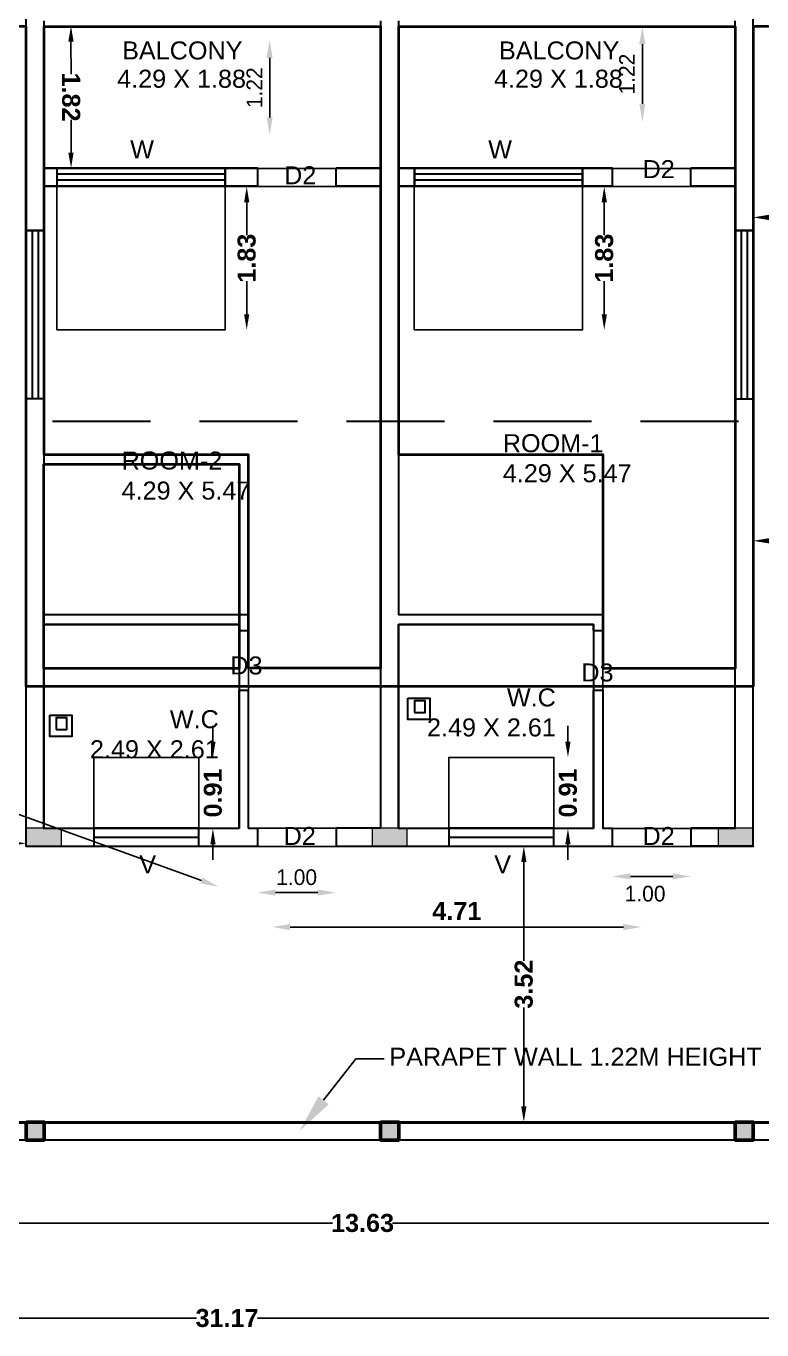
# Model space of a CAD drawing. Header units: metres. Extents: x 515 to 706, y -4 to 163.
# Drawn here: x 618.45 to 627.84, y 91.15 to 107.79 of the extents above; entities that cross this region are included whole.
import ezdxf
from ezdxf import colors
from ezdxf.entities.mleader import LeaderData, LeaderLine
from ezdxf.math import Vec2, Vec3

# ---------------------------------------------------------------- set-up
doc = ezdxf.new("R2010")
doc.units = ezdxf.units.M
doc.header["$MEASUREMENT"] = 0
doc.linetypes.add('DASHED2', pattern=[0.375, 0.25, -0.125])
doc.linetypes.add('PHANTOM2', pattern=[1.25, 0.625, -0.125, 0.125, -0.125, 0.125, -0.125])
for name, color, linetype, lineweight in [('BLK_1_FLR_2_ EXIT_WIDTH_ DOOR', 7, 'Continuous', 30), ('BLK_1_FLR_2_BLT_UP_AREA', 140, 'Continuous', 30), ('BLK_1_FLR_2_CARPET_AREA', 22, 'Continuous', 30), ('BLK_1_FLR_2_WASH', 4, 'Continuous', 30), ('BLK_1_FLR_2_WATER_CLOSET', 4, 'Continuous', 30)]:
    doc.layers.add(name, color=color, linetype=linetype, lineweight=lineweight)
for name, color, linetype in [('BLK_1_FLR_2_BALCONY_1', 5, 'Continuous'), ('BLK_1_FLR_2_BALCONY_2', 5, 'Continuous'), ('BLK_1_FLR_2_REGULAR_ROOM_2', 3, 'Continuous'), ('BLK_1_FLR_2_REGULAR_ROOM_3', 3, 'Continuous'), ('BLK_1_FLR_2_ROOM_2_LIGHT_VENTILATION_1', 3, 'Continuous'), ('BLK_1_FLR_2_ROOM_3_LIGHT_VENTILATION_1', 3, 'Continuous'), ('BLK_1_FLR_2_VERANDAH', 5, 'Continuous'), ('DIST_EXIT', 7, 'Continuous'), ('TOILET_VENTILATION', 6, 'Continuous')]:
    doc.layers.add(name, color=color, linetype=linetype)
doc.styles.add('ARIAL', font='arialbd.ttf', dxfattribs={"height": 0.23})
doc.styles.add('PDF Swiss721BT-RomanCondensed', font='arial.ttf')
doc.styles.add('working', font='arialbd.ttf', dxfattribs={"height": 0.23})
doc.dimstyles.new('new model', dxfattribs={"dimtxt": 0.23, "dimasz": 0.2, "dimexe": 0.1, "dimexo": 0.1, "dimgap": 0, "dimtad": 0, "dimzin": 1, "dimdsep": 46, "dimtxsty": 'working', "dimcen": 0.09, "dimse1": 1, "dimse2": 1, "dimclrd": 256, "dimclrt": 256, "dimadec": 1, "dimazin": 0, "dimtfac": 1, "dimtofl": 0, "dimtmove": 0, "dimatfit": 3, "dimfxl": 0, "dimtolj": 1, "dimtzin": 0, "dimlwd": -1, "dimlwe": -1, "dimarcsym": 0})
doc.dimstyles.new('OPEN SPACE', dxfattribs={"dimtxt": 0.23, "dimasz": 0.23, "dimexe": 0.1875, "dimexo": 0.0625, "dimgap": 0.09, "dimtad": 3, "dimzin": 0, "dimdsep": 46, "dimtxsty": 'ARIAL', "dimcen": 0.09, "dimse1": 1, "dimse2": 1, "dimclrd": 256, "dimclre": 256, "dimadec": 0, "dimazin": 0, "dimtfac": 0.5, "dimtix": 1, "dimtmove": 0, "dimatfit": 3, "dimfxl": 0, "dimtolj": 1, "dimtzin": 0, "dimarcsym": 0})
doc.dimstyles.new('Standard$0', dxfattribs={"dimtxt": 0.2, "dimasz": 0.23, "dimexe": 0.1805, "dimexo": 0.0625, "dimgap": 0.0955, "dimtad": 1, "dimzin": 0, "dimdsep": 46, "dimtxsty": 'Standard', "dimcen": 0, "dimdle": 440, "dimse1": 1, "dimse2": 1, "dimclrd": 256, "dimclrt": 256, "dimadec": 0, "dimazin": 0, "dimtfac": 1, "dimtofl": 0, "dimtmove": 0, "dimatfit": 3, "dimfxl": 0, "dimtolj": 1, "dimarcsym": 0})

# ---------------------------------------------------------------- blocks, each defined once
blk = doc.blocks.new('*D65')
at = {"layer": 'Defpoints', "color": 0, "lineweight": 40}
for p in [(620.654, 98.454), (620.654, 97.544), (620.832, 97.544)]:
    blk.add_point(p, dxfattribs=at)
at = {"layer": 'TOILET_VENTILATION'}
for p, q in [((620.832, 98.654), (620.832, 98.854)), ((620.832, 97.344), (620.832, 97.144))]:
    blk.add_line(p, q, dxfattribs=at)
at = {"layer": 'TOILET_VENTILATION', "lineweight": 40}
for points in [[(620.799, 98.654), (620.866, 98.654), (620.832, 98.454)], [(620.799, 97.344), (620.866, 97.344), (620.832, 97.544)]]:
    blk.add_solid(points, dxfattribs=at)
at = {"layer": 'TOILET_VENTILATION', "insert": (620.832, 97.999), "char_height": 0.23, "attachment_point": 5, "rotation": 90, "style": 'working'}
blk.add_mtext('\\A1;0.91', dxfattribs=at)
blk = doc.blocks.new('*D66')
at = {"layer": 'Defpoints', "color": 0, "lineweight": 40}
for p in [(625.182, 98.454), (625.182, 97.544), (625.361, 97.544)]:
    blk.add_point(p, dxfattribs=at)
at = {"layer": 'TOILET_VENTILATION'}
for p, q in [((625.361, 98.654), (625.361, 98.854)), ((625.361, 97.344), (625.361, 97.144))]:
    blk.add_line(p, q, dxfattribs=at)
at = {"layer": 'TOILET_VENTILATION', "lineweight": 40}
for points in [[(625.327, 98.654), (625.394, 98.654), (625.361, 98.454)], [(625.327, 97.344), (625.394, 97.344), (625.361, 97.544)]]:
    blk.add_solid(points, dxfattribs=at)
at = {"layer": 'TOILET_VENTILATION', "insert": (625.361, 97.999), "char_height": 0.23, "attachment_point": 5, "rotation": 90, "style": 'working'}
blk.add_mtext('\\A1;0.91', dxfattribs=at)
blk = doc.blocks.new('*D173')
at = {"layer": 'BLK_1_FLR_2_ROOM_2_LIGHT_VENTILATION_1', "color": 232, "linetype": 'PHANTOM2'}
for p, q in [((625.824, 105.539), (625.824, 105.117)), ((625.824, 104.109), (625.824, 104.531))]:
    blk.add_line(p, q, dxfattribs=at)
at = {"layer": 'BLK_1_FLR_2_ROOM_2_LIGHT_VENTILATION_1', "color": 232, "lineweight": 40}
for points in [[(625.791, 105.539), (625.858, 105.539), (625.824, 105.739)], [(625.791, 104.109), (625.858, 104.109), (625.824, 103.909)]]:
    blk.add_solid(points, dxfattribs=at)
at = {"layer": 'Defpoints', "color": 0, "lineweight": 40}
for p in [(625.548, 105.739), (625.548, 103.909), (625.824, 103.909)]:
    blk.add_point(p, dxfattribs=at)
at = {"layer": 'BLK_1_FLR_2_ROOM_2_LIGHT_VENTILATION_1', "color": 232, "insert": (625.824, 104.824), "char_height": 0.23, "attachment_point": 5, "rotation": 90, "style": 'working'}
blk.add_mtext('\\A1;1.83', dxfattribs=at)
blk = doc.blocks.new('*D174')
at = {"layer": 'BLK_1_FLR_2_ROOM_3_LIGHT_VENTILATION_1', "color": 232, "linetype": 'PHANTOM2'}
for p, q in [((621.263, 105.539), (621.263, 105.117)), ((621.263, 104.109), (621.263, 104.531))]:
    blk.add_line(p, q, dxfattribs=at)
at = {"layer": 'BLK_1_FLR_2_ROOM_3_LIGHT_VENTILATION_1', "color": 232, "lineweight": 40}
for points in [[(621.23, 105.539), (621.296, 105.539), (621.263, 105.739)], [(621.23, 104.109), (621.296, 104.109), (621.263, 103.909)]]:
    blk.add_solid(points, dxfattribs=at)
at = {"layer": 'Defpoints', "color": 0, "lineweight": 40}
for p in [(620.987, 105.739), (620.987, 103.909), (621.263, 103.909)]:
    blk.add_point(p, dxfattribs=at)
at = {"layer": 'BLK_1_FLR_2_ROOM_3_LIGHT_VENTILATION_1', "color": 232, "insert": (621.263, 104.824), "char_height": 0.23, "attachment_point": 5, "rotation": 90, "style": 'working'}
blk.add_mtext('\\A1;1.83', dxfattribs=at)
blk = doc.blocks.new('*D67')
at = {"layer": 'BLK_1_FLR_2_ EXIT_WIDTH_ DOOR', "lineweight": -2}
blk.add_line((621.63, 96.727), (622.17, 96.727), dxfattribs=at)
at = {"layer": 'BLK_1_FLR_2_ EXIT_WIDTH_ DOOR', "lineweight": 40}
for points in [[(621.63, 96.766), (621.63, 96.689), (621.4, 96.727)], [(622.17, 96.766), (622.17, 96.689), (622.4, 96.727)]]:
    blk.add_solid(points, dxfattribs=at)
at = {"layer": 'Defpoints', "color": 0, "lineweight": 40}
for p in [(621.4, 97.27), (622.4, 97.27), (622.4, 96.727)]:
    blk.add_point(p, dxfattribs=at)
at = {"layer": 'BLK_1_FLR_2_ EXIT_WIDTH_ DOOR', "insert": (621.9, 96.923), "char_height": 0.2, "attachment_point": 5, "rotation": 0.0007}
blk.add_mtext('\\A1;1.00', dxfattribs=at)
blk = doc.blocks.new('*D68')
at = {"layer": 'BLK_1_FLR_2_ EXIT_WIDTH_ DOOR', "lineweight": -2}
blk.add_line((626.698, 96.934), (626.158, 96.934), dxfattribs=at)
at = {"layer": 'BLK_1_FLR_2_ EXIT_WIDTH_ DOOR', "lineweight": 40}
for points in [[(626.158, 96.973), (626.158, 96.896), (625.928, 96.934)], [(626.698, 96.973), (626.698, 96.896), (626.928, 96.934)]]:
    blk.add_solid(points, dxfattribs=at)
at = {"layer": 'Defpoints', "color": 0, "lineweight": 40}
for p in [(625.928, 97.314), (626.928, 97.314), (625.928, 96.934)]:
    blk.add_point(p, dxfattribs=at)
at = {"layer": 'BLK_1_FLR_2_ EXIT_WIDTH_ DOOR', "insert": (626.345, 96.713), "char_height": 0.2, "attachment_point": 5, "rotation": 359.9998}
blk.add_mtext('\\A1;1.00', dxfattribs=at)
blk = doc.blocks.new('*D80')
at = {"layer": 'Defpoints', "color": 0, "lineweight": 40}
for p in [(621.587, 96.311), (621.587, 96.288), (626.299, 96.311)]:
    blk.add_point(p, dxfattribs=at)
at = {"layer": 'DIST_EXIT', "lineweight": -2}
blk.add_line((626.069, 96.288), (621.817, 96.288), dxfattribs=at)
at = {"layer": 'DIST_EXIT', "lineweight": 40}
for points in [[(621.817, 96.326), (621.817, 96.249), (621.587, 96.288)], [(626.069, 96.326), (626.069, 96.249), (626.299, 96.288)]]:
    blk.add_solid(points, dxfattribs=at)
at = {"layer": 'DIST_EXIT', "color": 0, "insert": (623.943, 96.493), "char_height": 0.23, "attachment_point": 5, "style": 'ARIAL'}
blk.add_mtext('\\A1;4.71', dxfattribs=at)
blk = doc.blocks.new('*D81')
at = {"layer": 'Defpoints', "color": 0, "lineweight": 40}
for p in [(607.946, 101.495), (607.661, 100.707), (620.617, 96.014)]:
    blk.add_point(p, dxfattribs=at)
at = {"layer": 'DIST_EXIT', "lineweight": -2}
blk.add_line((620.686, 96.881), (608.162, 101.417), dxfattribs=at)
at = {"layer": 'DIST_EXIT', "lineweight": 40}
for points in [[(608.175, 101.453), (608.149, 101.381), (607.946, 101.495)], [(620.7, 96.917), (620.673, 96.845), (620.903, 96.802)]]:
    blk.add_solid(points, dxfattribs=at)
at = {"layer": 'DIST_EXIT', "color": 0, "insert": (614.495, 99.344), "char_height": 0.23, "attachment_point": 5, "rotation": 340.0909, "style": 'ARIAL'}
blk.add_mtext('\\A1;13.78', dxfattribs=at)
blk = doc.blocks.new('*D83')
at = {"layer": 'BLK_1_FLR_2_BALCONY_1', "lineweight": -2}
blk.add_line((626.31, 107.554), (626.31, 106.794), dxfattribs=at)
at = {"layer": 'BLK_1_FLR_2_BALCONY_1', "lineweight": 40}
for points in [[(626.271, 107.554), (626.348, 107.554), (626.31, 107.784)], [(626.271, 106.794), (626.348, 106.794), (626.31, 106.564)]]:
    blk.add_solid(points, dxfattribs=at)
at = {"layer": 'Defpoints', "color": 0, "lineweight": 40}
for p in [(626.045, 107.784), (626.045, 106.564), (626.31, 106.564)]:
    blk.add_point(p, dxfattribs=at)
at = {"layer": 'BLK_1_FLR_2_BALCONY_1', "insert": (626.114, 107.174), "char_height": 0.2, "attachment_point": 5, "rotation": 90}
blk.add_mtext('\\A1;1.22', dxfattribs=at)
blk = doc.blocks.new('*D84')
at = {"layer": 'BLK_1_FLR_2_BALCONY_2', "lineweight": -2}
blk.add_line((621.556, 107.38), (621.556, 106.62), dxfattribs=at)
at = {"layer": 'BLK_1_FLR_2_BALCONY_2', "lineweight": 40}
for points in [[(621.518, 107.38), (621.594, 107.38), (621.556, 107.61)], [(621.518, 106.62), (621.594, 106.62), (621.556, 106.39)]]:
    blk.add_solid(points, dxfattribs=at)
at = {"layer": 'Defpoints', "color": 0, "lineweight": 40}
for p in [(621.525, 107.61), (621.525, 106.39), (621.556, 106.39)]:
    blk.add_point(p, dxfattribs=at)
at = {"layer": 'BLK_1_FLR_2_BALCONY_2', "insert": (621.361, 107), "char_height": 0.2, "attachment_point": 5, "rotation": 90}
blk.add_mtext('\\A1;1.22', dxfattribs=at)
blk = doc.blocks.new('sfdfds')
at = {"lineweight": 15}
h = blk.add_hatch(color=1, dxfattribs=at)
h.dxf.hatch_style = 1
h.paths.add_polyline_path([(788.142, -179.821), (788.592, -179.821), (788.592, -179.591), (788.142, -179.591)])
at = {"color": 1, "lineweight": 15}
blk.add_lwpolyline([(788.142, -179.821), (788.592, -179.821), (788.592, -179.591), (788.142, -179.591)], close=True, dxfattribs=at)
blk = doc.blocks.new('0.23x 0.23')
at = {"lineweight": 50}
h = blk.add_hatch(color=1, dxfattribs=at)
h.dxf.hatch_style = 1
h.paths.add_polyline_path([(780.034, -174.426), (780.264, -174.426), (780.264, -174.196), (780.034, -174.196)])
at = {"color": 1, "lineweight": 50}
blk.add_lwpolyline([(780.034, -174.426), (780.264, -174.426), (780.264, -174.196), (780.034, -174.196)], close=True, dxfattribs=at)
blk = doc.blocks.new('*D801')
for p, q in [((627.926, 101.217), (628.347, 101.217)), ((629.356, 101.217), (628.934, 101.217))]:
    blk.add_line(p, q)
at = {"lineweight": 40}
for points in [[(627.926, 101.25), (627.926, 101.184), (627.726, 101.217)], [(629.356, 101.25), (629.356, 101.184), (629.556, 101.217)]]:
    blk.add_solid(points, dxfattribs=at)
at = {"layer": 'Defpoints', "color": 0, "lineweight": 40}
for p in [(627.726, 101.531), (629.556, 101.531), (629.556, 101.217)]:
    blk.add_point(p, dxfattribs=at)
at = {"lineweight": 30, "insert": (628.641, 101.217), "char_height": 0.23, "attachment_point": 5, "style": 'working'}
blk.add_mtext('\\A1;1.83', dxfattribs=at)
blk = doc.blocks.new('*D802')
for p, q in [((624.798, 97.118), (624.798, 95.857)), ((624.798, 93.999), (624.798, 95.26))]:
    blk.add_line(p, q)
at = {"lineweight": 40}
for points in [[(624.765, 97.118), (624.832, 97.118), (624.798, 97.318)], [(624.765, 93.999), (624.832, 93.999), (624.798, 93.799)]]:
    blk.add_solid(points, dxfattribs=at)
at = {"layer": 'Defpoints', "color": 0, "lineweight": 40}
for p in [(624.769, 97.318), (624.769, 93.799), (624.798, 93.799)]:
    blk.add_point(p, dxfattribs=at)
at = {"lineweight": 30, "insert": (624.798, 95.559), "char_height": 0.23, "attachment_point": 5, "rotation": 89.9999, "style": 'working'}
blk.add_mtext('\\A1;3.52', dxfattribs=at)
blk = doc.blocks.new('*D803')
for p, q in [((616.126, 97.356), (616.887, 97.356)), ((618.249, 97.356), (617.488, 97.356))]:
    blk.add_line(p, q)
at = {"lineweight": 40}
for points in [[(616.126, 97.389), (616.126, 97.322), (615.926, 97.356)], [(618.249, 97.389), (618.249, 97.322), (618.449, 97.356)]]:
    blk.add_solid(points, dxfattribs=at)
at = {"layer": 'Defpoints', "color": 0, "lineweight": 40}
for p in [(615.926, 97.356), (615.926, 97.318), (618.449, 97.318)]:
    blk.add_point(p, dxfattribs=at)
at = {"lineweight": 30, "insert": (617.187, 97.356), "char_height": 0.23, "attachment_point": 5, "rotation": 0.0001, "style": 'working'}
blk.add_mtext('\\A1;2.52', dxfattribs=at)
blk = doc.blocks.new('*D701')
for p, q in [((619.021, 107.589), (619.022, 107.173)), ((619.022, 106.173), (619.022, 106.589))]:
    blk.add_line(p, q)
at = {"lineweight": 40}
for points in [[(619.055, 107.589), (618.988, 107.589), (619.021, 107.789)], [(619.055, 106.173), (618.988, 106.173), (619.022, 105.973)]]:
    blk.add_solid(points, dxfattribs=at)
at = {"layer": 'Defpoints', "color": 0, "lineweight": 40}
for p in [(618.679, 107.789), (619.021, 107.789), (618.679, 105.973)]:
    blk.add_point(p, dxfattribs=at)
at = {"lineweight": 30, "insert": (619.022, 106.881), "char_height": 0.23, "attachment_point": 5, "rotation": 270.0032, "style": 'working'}
blk.add_mtext('\\A1;1.82', dxfattribs=at)
blk = doc.blocks.new('*D751')
for p, q in [((616.126, 92.51), (622.358, 92.51)), ((629.356, 92.51), (623.123, 92.51))]:
    blk.add_line(p, q)
at = {"lineweight": 40}
for points in [[(616.126, 92.543), (616.126, 92.477), (615.926, 92.51)], [(629.356, 92.543), (629.356, 92.477), (629.556, 92.51)]]:
    blk.add_solid(points, dxfattribs=at)
at = {"layer": 'Defpoints', "color": 0, "lineweight": 40}
for p in [(615.926, 93.798), (629.556, 93.799), (629.556, 92.51)]:
    blk.add_point(p, dxfattribs=at)
at = {"lineweight": 30, "insert": (622.741, 92.51), "char_height": 0.23, "attachment_point": 5, "style": 'working'}
blk.add_mtext('\\A1;13.63', dxfattribs=at)
blk = doc.blocks.new('*D757')
for p, q in [((605.628, 91.297), (620.623, 91.297)), ((636.396, 91.297), (621.4, 91.297))]:
    blk.add_line(p, q)
at = {"lineweight": 40}
for points in [[(605.628, 91.33), (605.628, 91.264), (605.428, 91.297)], [(636.396, 91.33), (636.396, 91.264), (636.596, 91.297)]]:
    blk.add_solid(points, dxfattribs=at)
at = {"layer": 'Defpoints', "color": 0, "lineweight": 40}
for p in [(605.428, 93.569), (636.596, 93.569), (636.596, 91.297)]:
    blk.add_point(p, dxfattribs=at)
at = {"lineweight": 30, "insert": (621.012, 91.297), "char_height": 0.23, "attachment_point": 5, "style": 'working'}
blk.add_mtext('\\A1;31.17', dxfattribs=at)
blk = doc.blocks.new('*D759')
for p, q in [((627.925, 105.345), (629.534, 105.345)), ((631.745, 105.345), (630.137, 105.345))]:
    blk.add_line(p, q)
at = {"lineweight": 40}
for points in [[(627.925, 105.378), (627.925, 105.311), (627.725, 105.345)], [(631.745, 105.378), (631.745, 105.311), (631.945, 105.345)]]:
    blk.add_solid(points, dxfattribs=at)
at = {"layer": 'Defpoints', "color": 0, "lineweight": 40}
for p in [(627.725, 105.668), (631.945, 105.668), (627.725, 105.345)]:
    blk.add_point(p, dxfattribs=at)
at = {"lineweight": 30, "insert": (629.835, 105.345), "char_height": 0.23, "attachment_point": 5, "style": 'working'}
blk.add_mtext('\\A1;4.22', dxfattribs=at)

msp = doc.modelspace()

# ---------------------------------------------------------------- linework, layer by layer
at = {"lineweight": 30, "ltscale": 0.125}
for p, q in [((618.44883, 97.31847), (618.44879, 107.97346)), ((618.6788, 105.97338), (618.67879, 107.85346)), ((618.6788, 105.97346), (618.6788, 107.85346)), ((622.97214, 105.97348), (622.97214, 107.85348)), ((623.20214, 105.97348), (623.20213, 107.85348)), ((627.49548, 105.9735), (627.49548, 107.8535)), ((627.72552, 97.3185), (627.72548, 107.9735)), ((621.40546, 105.97347), (618.6788, 105.97346)), ((620.98698, 105.89696), (618.84033, 105.89696)), ((620.98698, 105.97353), (618.86698, 105.97353)), ((620.98698, 105.97353), (620.98698, 105.74353)), ((621.40546, 105.74347), (621.40546, 105.97347)), ((622.97214, 105.97348), (622.40546, 105.97347)), ((622.40546, 105.74347), (622.40546, 105.97347)), ((625.9288, 105.97349), (623.20214, 105.97348)), ((625.54839, 105.89699), (623.40174, 105.89699)), ((625.54839, 105.97356), (623.42839, 105.97356)), ((625.54839, 105.97356), (625.54839, 105.74356)), ((625.9288, 105.74349), (625.9288, 105.97349)), ((627.49548, 105.9735), (626.9288, 105.97349)), ((626.9288, 105.74349), (626.9288, 105.97349)), ((618.4488, 105.74345), (618.4488, 105.74346)), ((621.40546, 105.74347), (618.6788, 105.74346)), ((618.67882, 100.27515), (618.6788, 105.74346)), ((618.67883, 100.27515), (618.6788, 105.74346)), ((620.98698, 105.82029), (618.84033, 105.82029)), ((620.98698, 105.74353), (618.86698, 105.74353)), ((622.97214, 105.74348), (622.40546, 105.74347)), ((622.97218, 97.54848), (622.97214, 105.74348)), ((625.9288, 105.74349), (623.20214, 105.74348)), ((623.20216, 100.27517), (623.20214, 105.74348)), ((623.20217, 100.27517), (623.20214, 105.74348)), ((625.54839, 105.82032), (623.40174, 105.82032)), ((625.54839, 105.74356), (623.42839, 105.74356)), ((627.49548, 105.7435), (626.9288, 105.74349)), ((627.49552, 97.5485), (627.49548, 105.7435)), ((618.44883, 105.17671), (618.44883, 103.05671)), ((618.67883, 105.17671), (618.44883, 105.17671)), ((618.52559, 105.17671), (618.52559, 103.03006)), ((618.60225, 105.17671), (618.60225, 103.03006)), ((618.67883, 105.17671), (618.67883, 103.05671)), ((627.49558, 105.17671), (627.49558, 103.05671)), ((627.49558, 105.17671), (627.72558, 105.17671)), ((627.57215, 105.17671), (627.57215, 103.03006)), ((627.64882, 105.17671), (627.64882, 103.03006)), ((627.72558, 105.17671), (627.72558, 103.05671)), ((618.67882, 100.27515), (621.28548, 100.27514)), ((621.28548, 100.0718), (621.28548, 100.27514)), ((623.20216, 100.27517), (625.80882, 100.27516)), ((625.80882, 100.07182), (625.80882, 100.27516)), ((618.67882, 100.15515), (621.16548, 100.15514)), ((618.67883, 97.54847), (618.67882, 100.15515)), ((621.16548, 100.0718), (621.16548, 100.15514)), ((621.16548, 100.0718), (621.28548, 100.0718)), ((623.20216, 100.15517), (625.68882, 100.15516)), ((623.20217, 97.69346), (623.20216, 100.15517)), ((623.20218, 97.54849), (623.20217, 100.15517)), ((625.68882, 100.07182), (625.68882, 100.15516)), ((625.68882, 100.07182), (625.80882, 100.07182)), ((621.16548, 97.54846), (621.16549, 99.3118)), ((621.16549, 99.3118), (621.28548, 99.3118)), ((621.28547, 97.54846), (621.28548, 99.3118)), ((625.68882, 97.54848), (625.68883, 99.31182)), ((625.68883, 99.31182), (625.80882, 99.31182)), ((625.80881, 97.54848), (625.80882, 99.31182)), ((618.67883, 97.54847), (621.16548, 97.54846)), ((621.16548, 97.54846), (621.16548, 97.54847)), ((621.28547, 97.54846), (621.40547, 97.54846)), ((621.40547, 97.31846), (621.40547, 97.54846)), ((622.97218, 97.54848), (622.40547, 97.54848)), ((622.40547, 97.54848), (622.40547, 97.31848)), ((623.20218, 97.54849), (625.68882, 97.5485)), ((625.68882, 97.54848), (625.68882, 97.54849)), ((625.80881, 97.54848), (625.92881, 97.54848)), ((625.92881, 97.31848), (625.92881, 97.54848)), ((627.49552, 97.5485), (626.92881, 97.54849)), ((626.92881, 97.54849), (626.92881, 97.31849)), ((618.44883, 97.31847), (621.40547, 97.31846)), ((622.40551, 97.31848), (622.40547, 97.31848)), ((622.40551, 97.31848), (625.92881, 97.31848)), ((627.72552, 97.3185), (626.92881, 97.31849)), ((626.92885, 97.31849), (626.92881, 97.31849))]:
    msp.add_line(p, q, dxfattribs=at)
at = {"lineweight": 30}
for p, q in [((623.40174, 105.74358), (623.40174, 105.97365)), ((625.54839, 105.74349), (625.5484, 105.97345)), ((619.31235, 97.43346), (620.65417, 97.43346)), ((623.84069, 97.43348), (625.18251, 97.43348)), ((618.50217, 93.79858), (615.92552, 93.79857)), ((618.50217, 93.56858), (615.92553, 93.56857))]:
    msp.add_line(p, q, dxfattribs=at)
at = {"linetype": 'DASHED2', "lineweight": 30, "ltscale": 5}
msp.add_line((636.91057, 102.7384), (605.04219, 102.7384), dxfattribs=at)
at = {"lineweight": 30}
for points in [[(618.84033, 105.74363), (620.98698, 105.74363), (620.98698, 105.97363), (618.84033, 105.97363)], [(623.40174, 105.74365), (625.54839, 105.74365), (625.54839, 105.97365), (623.40174, 105.97365)], [(618.44892, 103.03006), (618.44892, 105.17671), (618.67892, 105.17671), (618.67892, 103.03006)], [(627.72549, 103.03006), (627.72549, 105.17671), (627.49549, 105.17671), (627.49549, 103.03006)], [(620.65417, 97.31838), (620.65417, 97.54854), (619.31235, 97.54854), (619.31235, 97.31838)], [(625.18251, 97.3184), (625.18251, 97.54856), (623.84069, 97.54856), (623.84069, 97.3184)]]:
    msp.add_lwpolyline(points, close=True, dxfattribs=at)
at = {"lineweight": 30, "ltscale": 0.125}
for points in [[(631.94544, 93.56857), (615.92553, 93.56857), (605.4277, 93.56855), (605.42772, 98.33003)], [(629.55556, 93.79859), (615.92552, 93.79862)]]:
    msp.add_lwpolyline(points, dxfattribs=at)
at = {"layer": 'BLK_1_FLR_2_BALCONY_1'}
msp.add_lwpolyline([(623.2065, 105.96868), (627.49983, 105.96868), (627.49981, 107.78417), (623.20648, 107.78417)], close=True, dxfattribs=at)
at = {"layer": 'BLK_1_FLR_2_BALCONY_2'}
msp.add_lwpolyline([(622.9715, 105.96866), (618.67816, 105.96866), (618.68314, 107.78415), (622.97647, 107.78415)], close=True, dxfattribs=at)
at = {"layer": 'BLK_1_FLR_2_BLT_UP_AREA', "color": 14}
msp.add_lwpolyline([(636.59547, 112.54868), (636.59542, 93.56843), (631.94547, 93.56842), (605.4277, 93.5684), (605.42774, 106.13462), (607.16087, 106.13462), (607.16091, 118.08363), (617.69551, 118.08363), (617.69549, 108.01879), (631.8354, 108.01867), (631.83537, 112.54868)], close=True, dxfattribs=at)
at = {"layer": 'BLK_1_FLR_2_CARPET_AREA', "color": 14, "lineweight": 35}
for points in [[(618.44834, 107.78282), (615.97891, 107.78281), (615.96522, 107.78281), (615.92525, 101.71404), (615.92524, 93.79249), (631.94517, 93.79246), (631.94517, 105.6616), (634.34635, 105.6616), (634.34634, 107.7827), (627.72504, 107.78314), (627.72504, 99.35786), (618.44836, 99.35783)], [(622.97169, 107.78284), (622.97171, 99.59285), (621.28501, 99.59285), (621.28503, 102.3145), (618.67836, 102.3145), (618.67834, 107.78282)], [(627.49504, 107.78286), (627.49507, 99.58786), (625.80837, 99.58787), (625.80837, 102.31453), (623.2017, 102.31452), (623.2017, 107.78284)], [(621.16503, 99.58783), (618.67339, 99.58783), (618.67339, 102.19451), (621.16503, 102.19451)]]:
    msp.add_lwpolyline(points, close=True, dxfattribs=at)
at = {"layer": 'BLK_1_FLR_2_REGULAR_ROOM_2', "color": 2}
msp.add_lwpolyline([(627.49486, 105.73868), (627.49489, 97.54368), (625.80819, 97.54369), (625.80819, 100.27036), (623.20153, 100.27035), (623.20152, 105.73867)], close=True, dxfattribs=at)
at = {"layer": 'BLK_1_FLR_2_REGULAR_ROOM_3', "color": 2}
msp.add_lwpolyline([(622.97151, 105.73866), (622.97154, 97.54867), (621.28484, 97.54868), (621.28485, 100.27033), (618.67819, 100.27032), (618.67817, 105.73865)], close=True, dxfattribs=at)
at = {"layer": 'BLK_1_FLR_2_ROOM_2_LIGHT_VENTILATION_1', "color": 3}
msp.add_lwpolyline([(623.40131, 103.90867), (625.54796, 103.90867), (625.54796, 105.73867), (623.40131, 105.73867)], close=True, dxfattribs=at)
at = {"layer": 'BLK_1_FLR_2_ROOM_3_LIGHT_VENTILATION_1', "color": 3}
msp.add_lwpolyline([(618.8399, 103.90865), (620.98655, 103.90865), (620.98655, 105.73865), (618.8399, 105.73865)], close=True, dxfattribs=at)
at = {"layer": 'BLK_1_FLR_2_VERANDAH', "color": 5}
msp.add_lwpolyline([(618.44818, 107.78406), (615.97859, 107.78405), (615.96489, 107.78405), (615.96491, 101.71528), (615.92493, 101.71528), (615.92491, 93.79374), (629.55477, 93.7937), (629.55477, 105.66284), (634.34602, 105.66284), (634.34602, 107.78394), (627.72486, 107.78438), (627.72487, 97.31368), (618.4482, 97.31365)], close=True, dxfattribs=at)
at = {"layer": 'BLK_1_FLR_2_WASH', "color": 55, "lineweight": 30}
for points in [[(623.32051, 99.20847), (623.60074, 99.20847), (623.60074, 98.93451), (623.32051, 98.93451)], [(618.75063, 98.99182), (619.03086, 98.99182), (619.03086, 98.71785), (618.75063, 98.71785)]]:
    msp.add_lwpolyline(points, close=True, dxfattribs=at)
at = {"layer": 'BLK_1_FLR_2_WASH', "color": 60, "lineweight": 30}
for points in [[(623.40182, 99.02563), (623.53982, 99.0252), (623.54029, 99.17372), (623.40228, 99.17415)], [(618.83194, 98.80898), (618.96995, 98.80855), (618.97041, 98.95707), (618.8324, 98.9575)]]:
    msp.add_lwpolyline(points, close=True, dxfattribs=at)
at = {"layer": 'BLK_1_FLR_2_WATER_CLOSET', "color": 3}
for points in [[(621.16485, 97.54366), (618.67321, 97.54366), (618.67321, 100.15034), (621.16485, 100.15034)], [(625.6882, 97.54367), (623.20155, 97.54367), (623.20155, 100.15035), (625.6882, 100.15035)]]:
    msp.add_lwpolyline(points, close=True, dxfattribs=at)
at = {"layer": 'TOILET_VENTILATION', "color": 6}
for points in [[(619.31192, 97.54365), (620.65374, 97.54365), (620.65374, 98.45365), (619.31192, 98.45365)], [(623.84026, 97.54368), (625.18208, 97.54368), (625.18208, 98.45368), (623.84026, 98.45368)]]:
    msp.add_lwpolyline(points, close=True, dxfattribs=at)

# ---------------------------------------------------------------- block references
at = {"lineweight": 30}
for p in [(-169.69316, 277.13962), (-165.27996, 277.13964), (-160.86677, 277.13962)]:
    msp.add_blockref('sfdfds', p, dxfattribs=at)
at = {"lineweight": 30, "rotation": 270}
for p in [(792.87456, 873.83303), (797.39792, 873.83303), (801.92127, 873.83302)]:
    msp.add_blockref('0.23x 0.23', p, dxfattribs=at)

# ---------------------------------------------------------------- texts
at = {"lineweight": 30, "style": 'PDF Swiss721BT-RomanCondensed'}
for s, p in [('BALCONY', (619.67362, 107.36082)), ('BALCONY', (624.48096, 107.36082)), ('4.29 X 1.88', (619.61058, 106.99963)), ('4.29 X 1.88', (624.41791, 106.99963))]:
    msp.add_text(s, height=0.23, dxfattribs=at).set_placement(p)
at = {"lineweight": 30, "ltscale": 0.125, "char_height": 0.23, "style": 'PDF Swiss721BT-RomanCondensed'}
for s, width, insert, attachment_point in [('W', 0.0527571, (619.77659, 106.32775), 1), ('W', 0.0527571, (624.34392, 106.3277), 1), ('D2', 0.0527571, (626.31321, 106.07597), 1), ('D2', 0.0527571, (621.74031, 105.99752), 1), ('ROOM-1\\P4.29 X 5.47', 3.7251725, (624.52972, 102.57818), 1), ('ROOM-2\\P4.29 X 5.47', 2.9968748, (619.66679, 102.35703), 1), ('D3', 0.0527571, (621.46554, 99.50809), 9), ('D3', 0.0527571, (625.94304, 99.41857), 9), ('W.C\\P2.49 X 2.61', 1.8341644, (625.20663, 98.71704), 9), ('W.C\\P2.49 X 2.61', 1.8251469, (620.9067, 98.43857), 9), ('D2', 0.0527571, (621.73374, 97.56452), 1), ('D2', 0.0527571, (626.31242, 97.56452), 1), ('V', 0.0527571, (619.89271, 97.20149), 1), ('V', 0.0527571, (624.42105, 97.20151), 1), ('PARAPET WALL 1.22M HEIGHT ', 4.995096, (623.08326, 94.5142), 7)]:
    msp.add_mtext_dynamic_manual_height_columns(s, width=width, gutter_width=1.15, heights=[0], dxfattribs=dict(at, insert=insert, attachment_point=attachment_point))

# ---------------------------------------------------------------- dimensions: what is measured, and where the dimension line sits
at = {"lineweight": 30}
for p1, p2, distance, picture, middle in [((618.6788, 105.97346), (618.67869, 107.78895), -0.34277, '*D701', (619.02152, 106.88122)), ((627.7255, 101.53065), (629.55556, 101.53065), -0.31372, '*D801', (628.64053, 101.21693)), ((618.44881, 97.31847), (615.92553, 97.31847), -0.03732, '*D803', (617.18717, 97.35579)), ((624.76897, 97.31848), (624.76896, 93.7986), 0.02953, '*D802', (624.79849, 95.55854))]:
    dim = msp.add_aligned_dim(p1=p1, p2=p2, distance=distance, dimstyle='new model', override={"dimpost": '\\X'}, dxfattribs=at)
    dim.commit()
    dim.dimension.update_dxf_attribs({"geometry": picture, "text_midpoint": middle})
for base, p1, p2, override, picture, middle in [((627.72549, 105.34456), (631.94544, 105.66772), (627.72549, 105.66771), {"dimpost": '\\X'}, '*D759', (629.83546, 105.34456)), ((629.55556, 92.51), (615.92559, 93.7984), (629.55556, 93.79858), {"dimpost": '\\X', "dimtmove": 2}, '*D751', (622.74057, 92.51)), ((636.59556, 91.29686), (605.42753, 93.56855), (636.59556, 93.56859), {"dimpost": '\\X'}, '*D757', (621.01155, 91.29686))]:
    dim = msp.add_linear_dim(base=base, p1=p1, p2=p2, dimstyle='new model', override=override, dxfattribs=at)
    dim.commit()
    dim.dimension.update_dxf_attribs({"geometry": picture, "text_midpoint": middle})
at = {"layer": 'BLK_1_FLR_2_ EXIT_WIDTH_ DOOR', "color": 2}
dim = msp.add_aligned_dim(p1=(621.39988, 97.26975), p2=(622.39988, 97.26976), distance=-0.54236, dimstyle='Standard$0', override={"dimtmove": 2}, dxfattribs=at)
dim.commit()
dim.dimension.update_dxf_attribs({"geometry": '*D67', "text_midpoint": (621.89989, 96.9229)})
dim = msp.add_linear_dim(base=(625.92822, 96.93448), p1=(626.92822, 97.31368), p2=(625.92822, 97.31369), angle=179.999809, dimstyle='Standard$0', override={"dimtmove": 2}, dxfattribs=at)
dim.commit()
dim.dimension.update_dxf_attribs({"geometry": '*D68', "text_midpoint": (626.34489, 96.71308), "dimtype": 161})
at = {"layer": 'BLK_1_FLR_2_BALCONY_1'}
dim = msp.add_aligned_dim(p1=(626.04532, 107.78417), p2=(626.04532, 106.56417), distance=0.26424, dimstyle='Standard$0', dxfattribs=at)
dim.commit()
dim.dimension.update_dxf_attribs({"geometry": '*D83', "text_midpoint": (626.11406, 107.17417)})
at = {"layer": 'BLK_1_FLR_2_BALCONY_2'}
dim = msp.add_aligned_dim(p1=(621.52475, 107.60961), p2=(621.52475, 106.38961), distance=0.03131, dimstyle='Standard$0', dxfattribs=at)
dim.commit()
dim.dimension.update_dxf_attribs({"geometry": '*D84', "text_midpoint": (621.36056, 106.99961)})
at = {"layer": 'BLK_1_FLR_2_ROOM_2_LIGHT_VENTILATION_1', "color": 3}
dim = msp.add_aligned_dim(p1=(625.54796, 105.73867), p2=(625.54796, 103.90867), distance=0.27646, dimstyle='new model', override={"dimpost": '\\X', "dimclrd": 232, "dimclrt": 232, "dimfxl": 75, "dimfxlon": 1, "dimtfill": 1}, dxfattribs=at)
dim.commit()
dim.dimension.update_dxf_attribs({"geometry": '*D173', "text_midpoint": (625.82442, 104.82367)})
at = {"layer": 'BLK_1_FLR_2_ROOM_3_LIGHT_VENTILATION_1', "color": 3}
dim = msp.add_aligned_dim(p1=(620.98655, 105.73865), p2=(620.98655, 103.90865), distance=0.27646, dimstyle='new model', override={"dimpost": '\\X', "dimclrd": 232, "dimclrt": 232, "dimfxl": 75, "dimfxlon": 1, "dimtfill": 1}, dxfattribs=at)
dim.commit()
dim.dimension.update_dxf_attribs({"geometry": '*D174', "text_midpoint": (621.26301, 104.82365)})
at = {"layer": 'DIST_EXIT'}
for p1, p2, distance, picture, middle in [((620.61727, 96.01413), (607.66058, 100.70672), -0.83834, '*D81', (614.49507, 99.34377)), ((626.29873, 96.31093), (621.58711, 96.31093), 0.02317, '*D80', (623.94292, 96.49323))]:
    dim = msp.add_aligned_dim(p1=p1, p2=p2, distance=distance, dimstyle='OPEN SPACE', override={"dimpost": '\\X'}, dxfattribs=at)
    dim.commit()
    dim.dimension.update_dxf_attribs({"geometry": picture, "text_midpoint": middle})
at = {"layer": 'TOILET_VENTILATION', "color": 6}
for p1, p2, picture, middle in [((620.65374, 98.45365), (620.65374, 97.54365), '*D65', (620.83228, 97.99865)), ((625.18208, 98.45368), (625.18208, 97.54368), '*D66', (625.36062, 97.99868))]:
    dim = msp.add_aligned_dim(p1=p1, p2=p2, distance=0.17854, dimstyle='new model', override={"dimpost": '\\X', "dimtmove": 2}, dxfattribs=at)
    dim.commit()
    dim.dimension.update_dxf_attribs({"geometry": picture, "text_midpoint": middle})

# ---------------------------------------------------------------- leaders
at = {"lineweight": 30}
ml = msp.add_multileader_mtext('Standard', dxfattribs=at)
ml.set_content('', color=256)
ml.set_leader_properties()
ml.build(insert=Vec2(0, 0))
ml.multileader.update_dxf_attribs({"text_right_attachment_type": 6, "dogleg_length": 0.36, "arrow_head_size": 0.5})
ctx = ml.context
ctx.base_point, ctx.char_height, ctx.arrow_head_size, ctx.landing_gap_size, ctx.plane_origin = Vec3(623.01646, 94.6044), 0.18, 0.5, 0.09, Vec3(621.93553, 93.68258)
ctx.right_attachment = 6
notes = []
notes.append((ctx, [(0, (1, 1, 0), (622.65646, 94.6044), (1, 0), 0.36, [(0, [(621.93553, 93.68258)], 0, [])])]))
ctx.mtext.insert, ctx.mtext.flow_direction = Vec3(623.10646, 94.6944), 5
for ctx, leaders in notes:
    for number, flags, end, landing, length, lines in leaders:
        leader = LeaderData()
        leader.index, (leader.has_last_leader_line, leader.has_dogleg_vector, leader.attachment_direction) = number, flags
        leader.last_leader_point, leader.dogleg_vector, leader.dogleg_length = Vec3(end), Vec3(landing), length
        for number, points, colour, breaks in lines:
            line = LeaderLine()
            line.index, line.vertices, line.color, line.breaks = number, Vec3.list(points), colors.encode_raw_color(colour), breaks
            leader.lines.append(line)
        ctx.leaders.append(leader)

doc.saveas('drawing.dxf')
